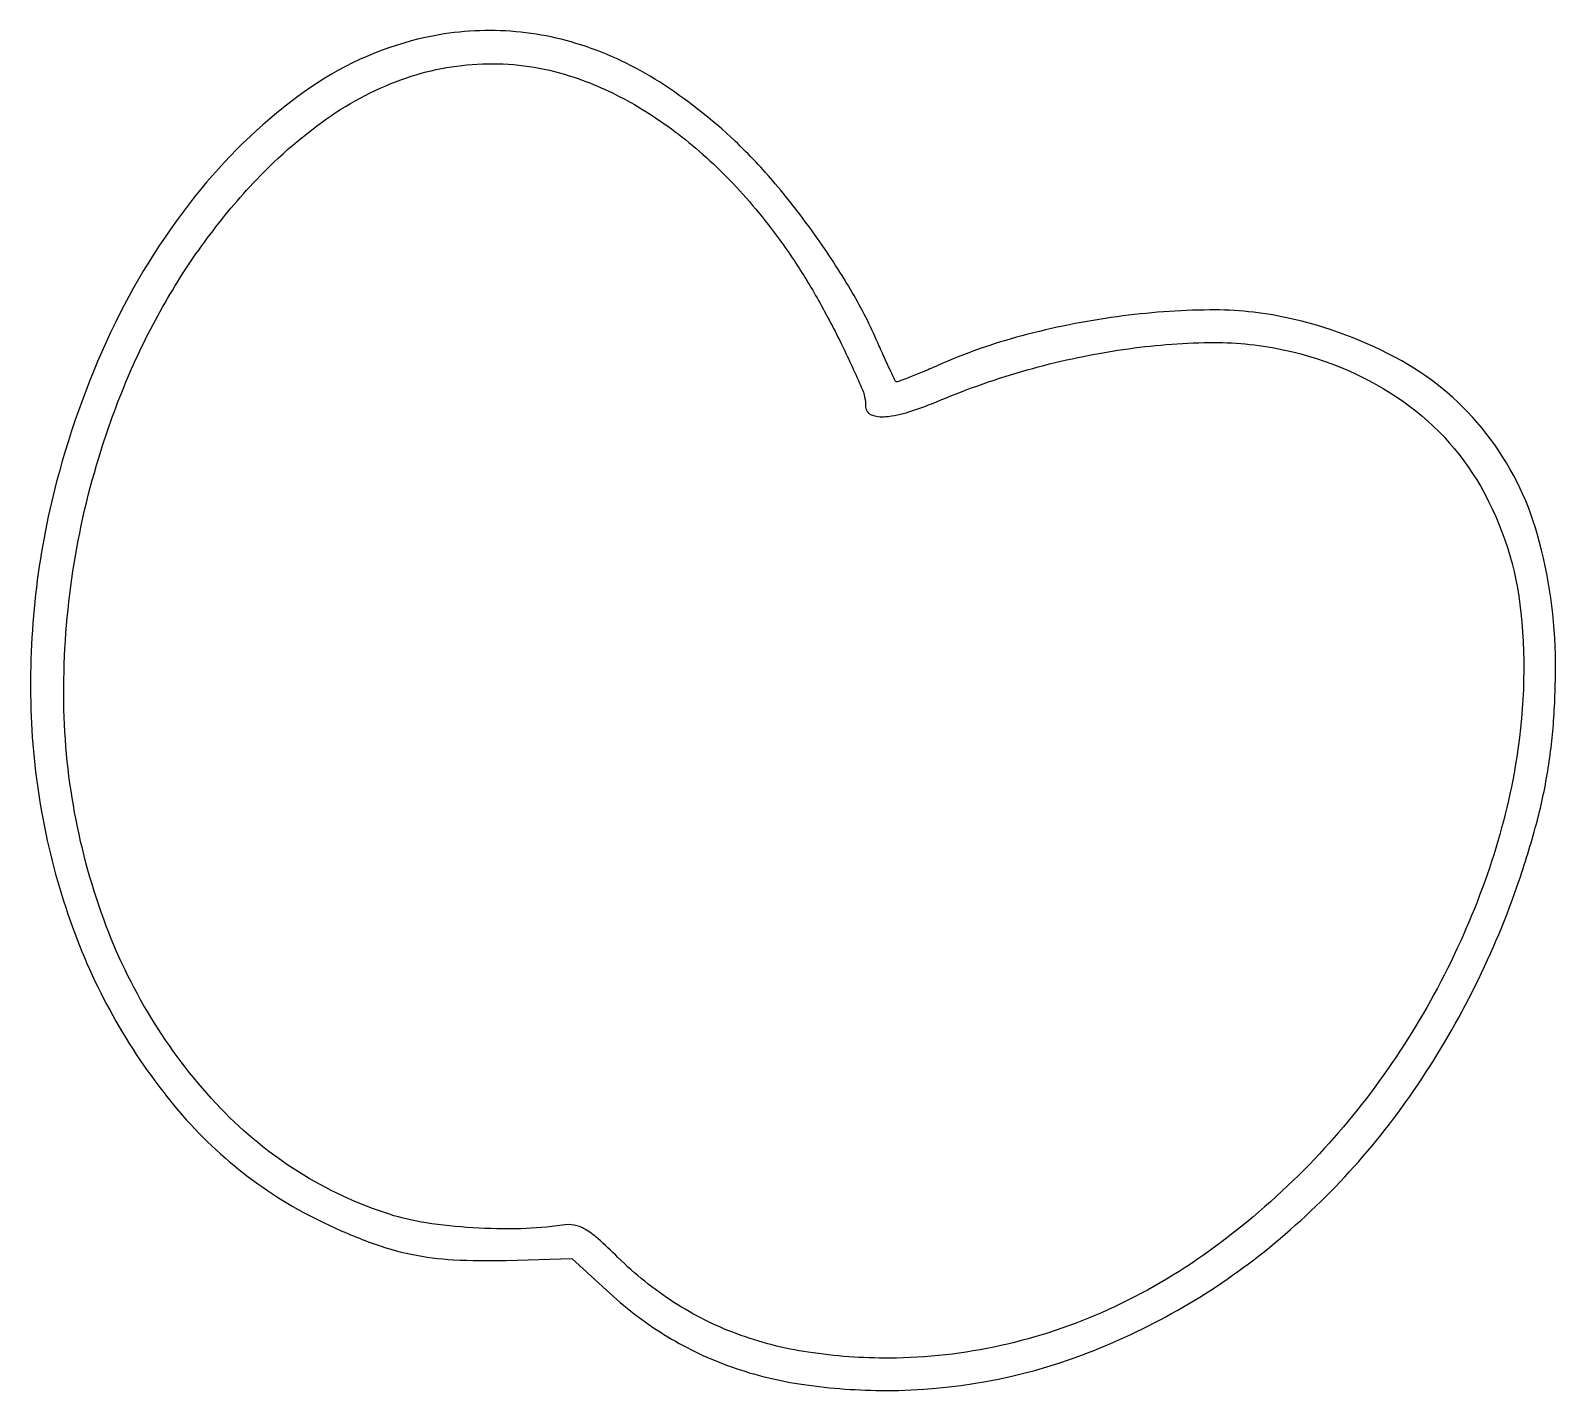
# Model space of a CAD drawing. Extents: x 0 to 224, y 5 to 205.
import ezdxf

# ---------------------------------------------------------------- set-up
doc = ezdxf.new("R2010")
doc.units = 0

msp = doc.modelspace()

# ---------------------------------------------------------------- linework, layer by layer
for points in [[(57.335372, 203.577376, 0.096503), (40.596088, 195.893541, 0.065553), (25.263696, 181.504549, 0.058665), (12.679987, 161.82956, 0.048951), (4.074858, 138.544905, 0.071872), (0.287343, 105.072176, 0.079241), (6.408926, 73.065242, 0.086237), (21.4568, 46.733299, 0.109414), (43.5, 29.568477, 0.022181), (50.305741, 26.696697, 0.038257), (56.213274, 25.00777, 0.037301), (62.411793, 24.213649, 0.019928), (70.139647, 24.113168), (79.811559, 24.372909), (85.431844, 19.236285, 0.049016), (93.906947, 12.893055, 0.051849), (103.301207, 8.459501, 0.048757), (113.911612, 5.863991, 0.035633), (126.019708, 5, 0.090031), (154.873461, 10.237942, 0.07876), (181.567816, 25.393078, 0.074148), (203.573812, 49.051705, 0.066228), (218.746436, 79, 0.017158), (221.444096, 87.648449, 0.024495), (223.191344, 95.496281, 0.025019), (224.138555, 103.34781, 0.019099), (224.414116, 112, 0.067274), (221.759916, 130.739521, 0.097219), (214.220761, 145.62285, 0.100022), (201.805931, 156.265971, 0.074923), (184.905936, 162.622617, 0.054979), (173.611403, 163.759833, 0.031655), (159.959465, 162.764384, 0.030912), (145.973512, 159.96016, 0.039629), (133.596285, 155.597203, -0.004976), (131.314681, 154.610526, -0.008047), (129.352231, 153.821877, -0.002735), (127.664628, 153.18559, -0.297919), (127.438767, 153.237049, -0.082677), (127.283467, 153.462733, -0.000905), (126.492496, 155.160768, -0.002806), (125.592947, 157.129946, -0.00182), (124.57382, 159.41663, 0.030449), (120.768868, 166.788246, 0.02044), (115.585116, 174.730682, 0.020312), (109.709753, 182.305074, 0.027974), (103.800791, 188.568415, 0.04755), (92.680616, 197.262124, 0.064108), (81.138805, 202.702473, 0.069097), (69.309141, 204.787477, 0.068711)], [(80.168115, 197.943366, -0.0509), (89.008507, 193.924787, -0.041684), (97.510907, 187.961002, -0.039046), (105.428025, 180.236993, -0.033258), (112.521276, 170.967996, -0.018939), (116.068021, 165.16794, -0.014117), (119.550005, 158.523959, -0.010647), (122.412247, 152.335317, -0.103342), (123, 149.521957, 0.314805), (123.809364, 148.363852, 0.110078), (125.934673, 148.082557, 0.056317), (129.373236, 148.780294, 0.021422), (133.966796, 150.486025, -0.031168), (146.735586, 154.946451, -0.030232), (160.089942, 157.839047, -0.031879), (172.771538, 158.972306, -0.052911), (183.463019, 158.111578, -0.100061), (201.106406, 150.951522, -0.117308), (213.418236, 137.795782, -0.105163), (219.334266, 119.274053, -0.06817), (218.51021, 96.718892, -0.040918), (214.365843, 80.783639, -0.036502), (207.559105, 65.088377, -0.03616), (198.463812, 50.401039, -0.038243), (187.5, 37.468524, -0.041526), (173.5564, 25.528518, -0.049725), (158.611465, 16.85673, -0.052011), (142.854588, 11.591776, -0.053491), (126.5, 9.7579, -0.038414), (114.571616, 10.618294, -0.051578), (104.083269, 13.317199, -0.054534), (94.828522, 17.947314, -0.051186), (86.576212, 24.554397, 0.011202), (83.627101, 27.329489, 0.051609), (81.733528, 28.708604, 0.088463), (80.137977, 29.290816, 0.081999), (78.395007, 29.307872, -0.032773), (72.310423, 28.769046, -0.02126), (65.246102, 28.908302, -0.02141), (58.392235, 29.630873, -0.040803), (53, 30.890082, -0.12528), (28.206342, 46.442514, -0.100365), (11.377388, 73.211194, -0.089774), (5.119914, 107.190615, -0.077309), (10.598964, 143.135688, -0.02546), (14.806673, 154.434784, -0.028544), (20.00501, 164.810273, -0.029291), (26.213935, 174.285001, -0.029987), (33.442666, 182.89126, -0.052622), (44.502157, 192.340991, -0.072698), (56.202941, 198.091313, -0.079564), (68.206692, 199.940507, -0.079918)]]:
    msp.add_lwpolyline(points, format="xyb", close=True)

doc.saveas('drawing.dxf')
